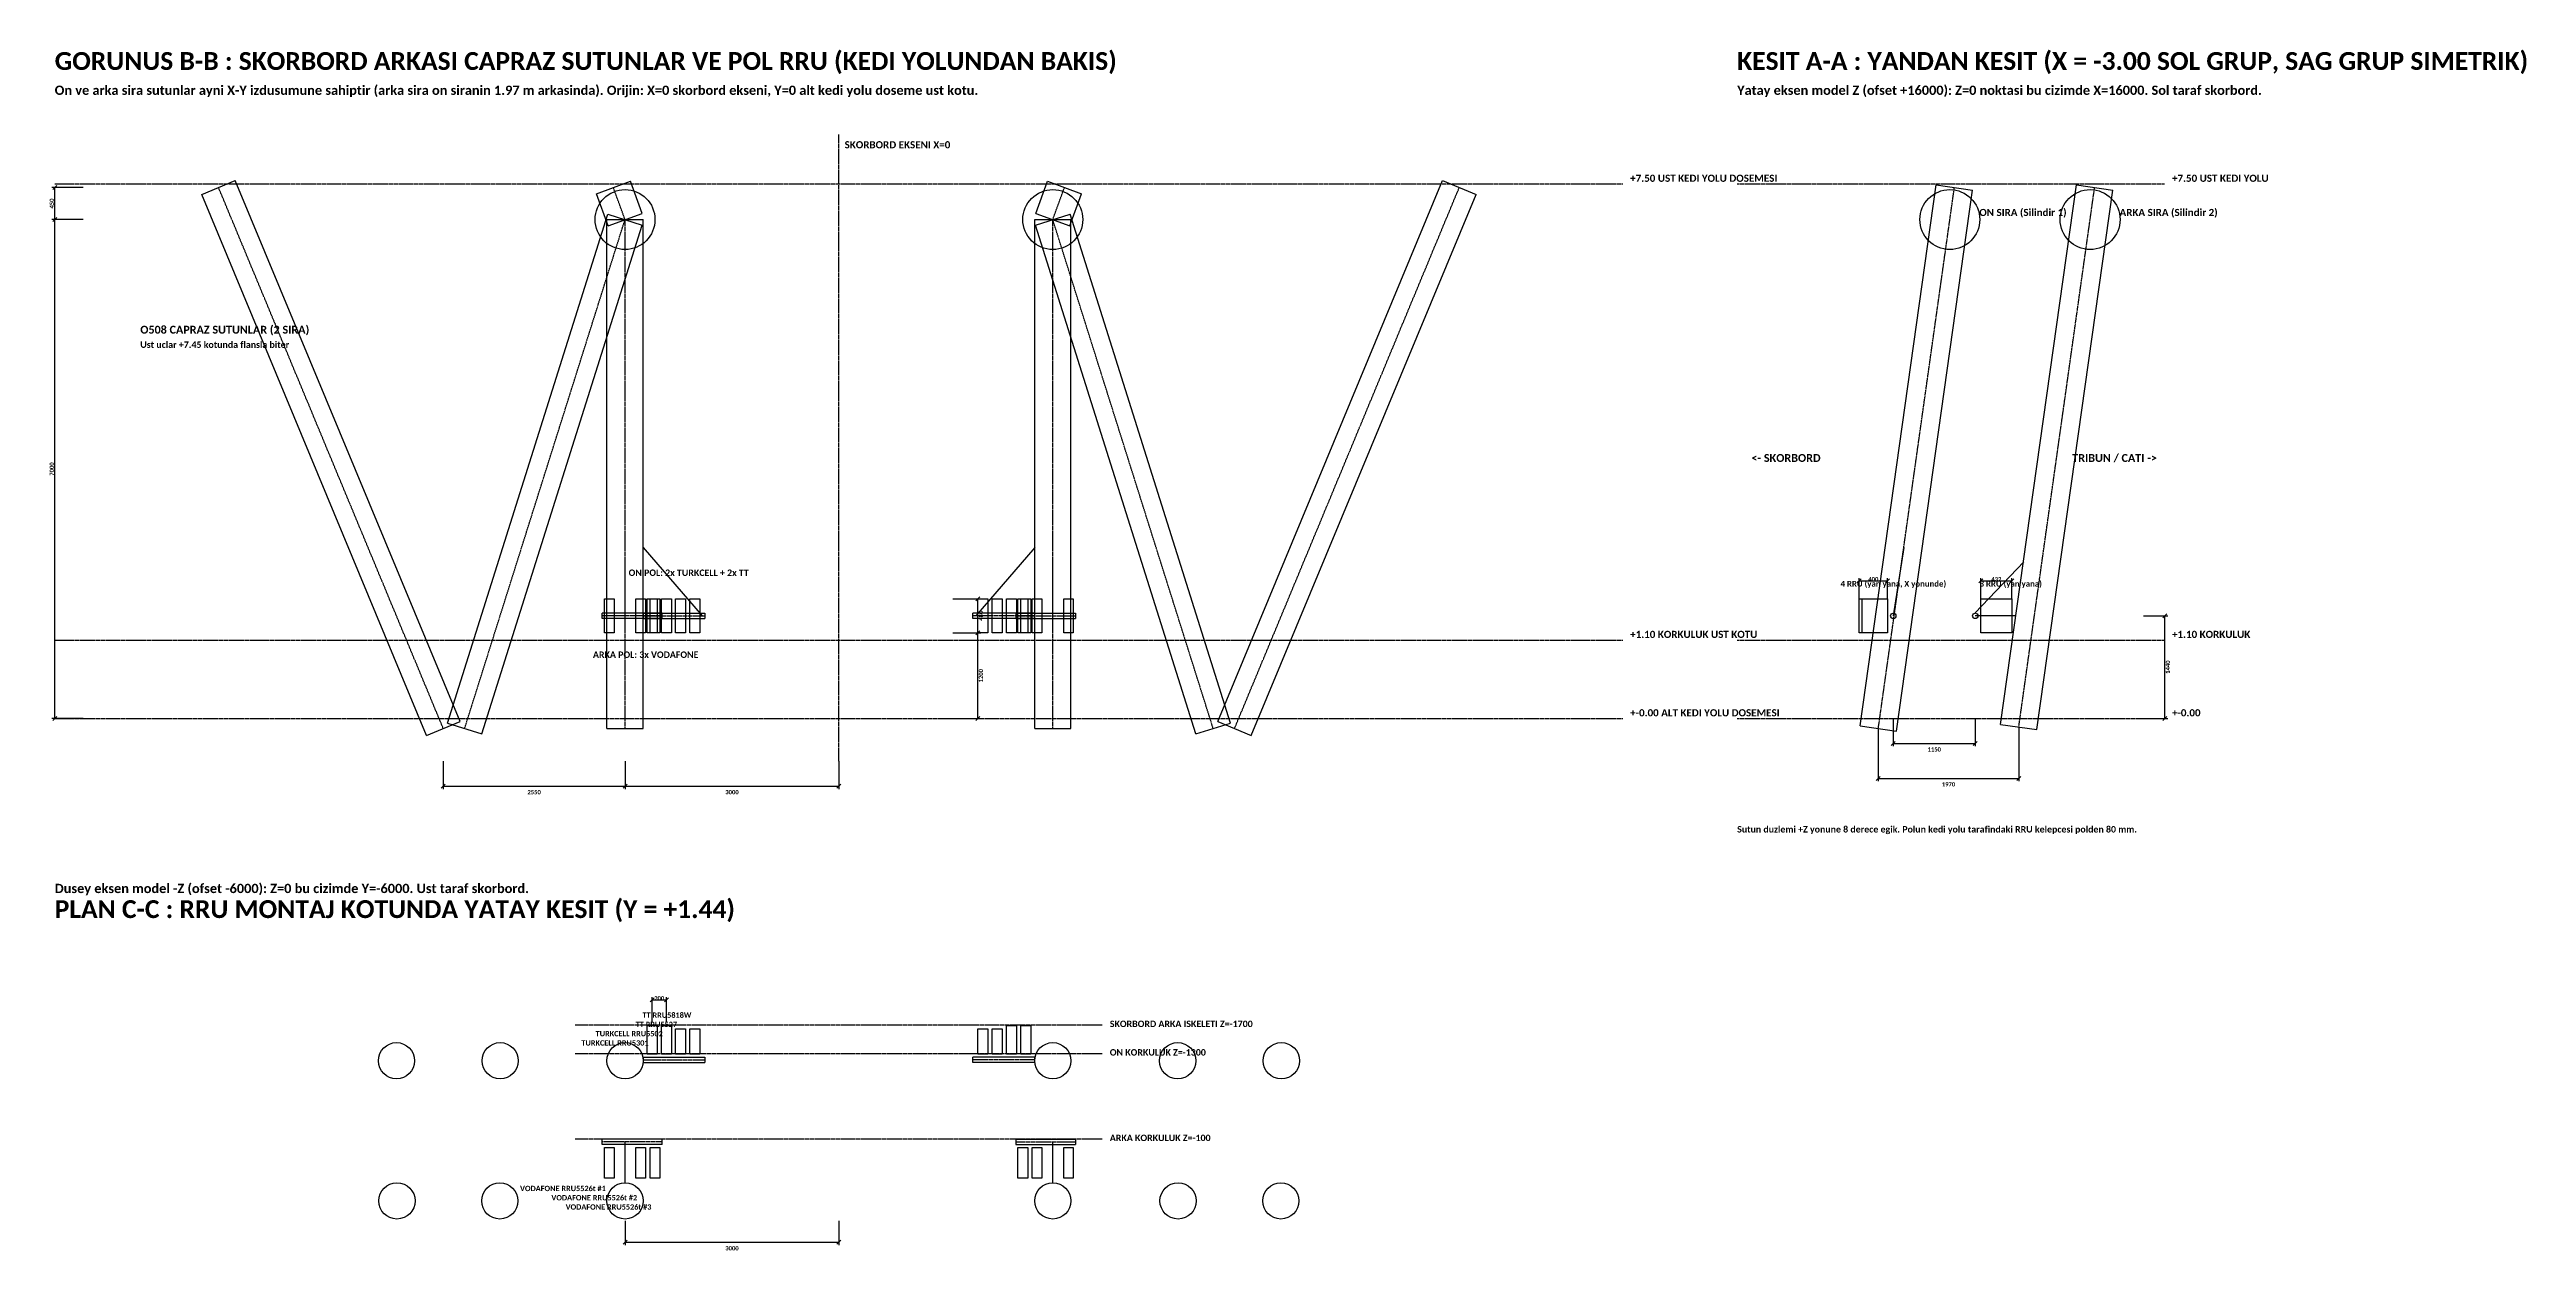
# Model space of a CAD drawing. Header units: millimetres. Extents: x -11073 to 23672, y -7465 to 9386.
import ezdxf
from ezdxf.enums import TextEntityAlignment as Align

# ---------------------------------------------------------------- set-up
doc = ezdxf.new("R2010")
doc.units = ezdxf.units.MM
doc.linetypes.add('DASHED', pattern=[10, 5, -5])
for name, color, linetype in [('EKP_TURK_TELEKOM_RRU', 4, 'CONTINUOUS'), ('EKP_TURKCELL_RRU', 5, 'CONTINUOUS'), ('EKP_VODAFONE_RRU', 1, 'CONTINUOUS'), ('EKSEN', 1, 'DASHED'), ('METIN_BILGI', 7, 'CONTINUOUS'), ('OLCULER', 1, 'CONTINUOUS'), ('POL_KOL_DESTEK', 2, 'CONTINUOUS'), ('REFERANS_KOT', 8, 'DASHED'), ('SKORBORD_CAPRAZ_SUTUN', 9, 'CONTINUOUS')]:
    doc.layers.add(name, color=color, linetype=linetype)
doc.styles.get("Standard").update_dxf_attribs({"font": 'calibrib.ttf'})

msp = doc.modelspace()

# ---------------------------------------------------------------- linework, layer by layer
at = {"layer": 'EKP_TURK_TELEKOM_RRU'}
for points in [[(-2290, 1200), (-2290, 1680), (-2150, 1680), (-2150, 1200)], [(-2090, 1200), (-2090, 1680), (-1950, 1680), (-1950, 1200)], [(1950, 1200), (1950, 1680), (2090, 1680), (2090, 1200)], [(2150, 1200), (2150, 1680), (2290, 1680), (2290, 1200)], [(14354, 1200), (14354, 1680), (14710, 1680), (14710, 1200)], [(14354, 1200), (14354, 1680), (14710, 1680), (14710, 1200)], [(-2290, -4710), (-2290, -4354), (-2150, -4354), (-2150, -4710)], [(-2090, -4710), (-2090, -4354), (-1950, -4354), (-1950, -4710)], [(1950, -4710), (1950, -4354), (2090, -4354), (2090, -4710)], [(2150, -4710), (2150, -4354), (2290, -4354), (2290, -4710)]]:
    msp.add_lwpolyline(points, close=True, dxfattribs=at)
at = {"layer": 'EKP_TURKCELL_RRU'}
for points in [[(-2690, 1200), (-2690, 1680), (-2550, 1680), (-2550, 1200)], [(-2490, 1200), (-2490, 1680), (-2350, 1680), (-2350, 1200)], [(2350, 1200), (2350, 1680), (2490, 1680), (2490, 1200)], [(2550, 1200), (2550, 1680), (2690, 1680), (2690, 1200)], [(14310, 1200), (14310, 1680), (14710, 1680), (14710, 1200)], [(14310, 1200), (14310, 1680), (14710, 1680), (14710, 1200)], [(-2690, -4710), (-2690, -4310), (-2550, -4310), (-2550, -4710)], [(-2490, -4710), (-2490, -4310), (-2350, -4310), (-2350, -4710)], [(2350, -4710), (2350, -4310), (2490, -4310), (2490, -4710)], [(2550, -4710), (2550, -4310), (2690, -4310), (2690, -4710)]]:
    msp.add_lwpolyline(points, close=True, dxfattribs=at)
at = {"layer": 'EKP_VODAFONE_RRU'}
for points in [[(-3288, 1200), (-3288, 1680), (-3152, 1680), (-3152, 1200)], [(-2847, 1200), (-2847, 1680), (-2712, 1680), (-2712, 1200)], [(-2648, 1200), (-2648, 1680), (-2512, 1680), (-2512, 1200)], [(2512, 1200), (2512, 1680), (2648, 1680), (2648, 1200)], [(2712, 1200), (2712, 1680), (2848, 1680), (2848, 1200)], [(3153, 1200), (3153, 1680), (3288, 1680), (3288, 1200)], [(16020, 1200), (16020, 1680), (16452, 1680), (16452, 1200)], [(16020, 1200), (16020, 1680), (16452, 1680), (16452, 1200)], [(16020, 1200), (16020, 1680), (16452, 1680), (16452, 1200)], [(-3288, -6452), (-3288, -6020), (-3152, -6020), (-3152, -6452)], [(-2847, -6452), (-2847, -6020), (-2712, -6020), (-2712, -6452)], [(-2648, -6452), (-2648, -6020), (-2512, -6020), (-2512, -6452)], [(2512, -6452), (2512, -6020), (2648, -6020), (2648, -6452)], [(2712, -6452), (2712, -6020), (2848, -6020), (2848, -6452)], [(3153, -6452), (3153, -6020), (3288, -6020), (3288, -6452)]]:
    msp.add_lwpolyline(points, close=True, dxfattribs=at)
at = {"layer": 'EKSEN'}
for p, q in [((0, -600), (0, 8200)), ((-5550, -140), (-8702, 7450)), ((-3000, 7000), (-3164, 7450)), ((3000, 7000), (3164, 7450)), ((5550, -140), (8702, 7450)), ((14580, -140), (15647, 7450)), ((16550, -120), (17614, 7450)), ((-5250, -140), (-3000, 7000)), ((-3000, -140), (-3000, 7000)), ((3000, -140), (3000, 7000)), ((5250, -140), (3000, 7000)), ((-2480, 1440), (-3320, 1440)), ((-2746, 1440), (-1880, 1440)), ((2746, 1440), (1880, 1440)), ((2480, 1440), (3320, 1440)), ((-2746, -4790), (-1880, -4790)), ((2746, -4790), (1880, -4790)), ((-2480, -5940), (-3320, -5940)), ((2480, -5940), (3320, -5940))]:
    msp.add_line(p, q, dxfattribs=at)
at = {"layer": 'OLCULER'}
for p, q in [((-10600, 7450), (-11040, 7450)), ((-11028, 7422), (-10972, 7478)), ((-11000, 7000), (-11000, 7450)), ((-10600, 7000), (-11040, 7000)), ((-10600, 7000), (-11040, 7000)), ((-11028, 6972), (-10972, 7028)), ((-11028, 6972), (-10972, 7028)), ((-11000, 0), (-11000, 7000)), ((14282, 1902), (14338, 1958)), ((14310, 1680), (14310, 1970)), ((14310, 1930), (14710, 1930)), ((14682, 1902), (14738, 1958)), ((14710, 1680), (14710, 1970)), ((15992, 1902), (16048, 1958)), ((16020, 1680), (16020, 1970)), ((16020, 1930), (16452, 1930)), ((16424, 1902), (16480, 1958)), ((16452, 1680), (16452, 1970)), ((1600, 1680), (1990, 1680)), ((1922, 1652), (1978, 1708)), ((1950, 1200), (1950, 1680)), ((18300, 1440), (18640, 1440)), ((18572, 1412), (18628, 1468)), ((18600, 0), (18600, 1440)), ((1600, 1200), (1990, 1200)), ((1600, 1200), (1990, 1200)), ((1922, 1172), (1978, 1228)), ((1922, 1172), (1978, 1228)), ((1950, 0), (1950, 1200)), ((-10600, 0), (-11040, 0)), ((-11028, -28), (-10972, 28)), ((1600, 0), (1990, 0)), ((1922, -28), (1978, 28)), ((14790, 0), (14790, -390)), ((15940, 0), (15940, -390)), ((18300, 0), (18640, 0)), ((18572, -28), (18628, 28)), ((14580, -140), (14580, -880)), ((14762, -378), (14818, -322)), ((15912, -378), (15968, -322)), ((16550, -120), (16550, -880)), ((-5550, -600), (-5550, -990)), ((-3000, -600), (-3000, -990)), ((-3000, -600), (-3000, -990)), ((0, -600), (0, -990)), ((14790, -350), (15940, -350)), ((-5578, -978), (-5522, -922)), ((-5550, -950), (-3000, -950)), ((-3028, -978), (-2972, -922)), ((-3028, -978), (-2972, -922)), ((-3000, -950), (0, -950)), ((-28, -978), (28, -922)), ((14552, -868), (14608, -812)), ((14580, -840), (16550, -840)), ((16522, -868), (16578, -812)), ((-2648, -3978), (-2592, -3922)), ((-2620, -4250), (-2620, -3910)), ((-2620, -3950), (-2420, -3950)), ((-2448, -3978), (-2392, -3922)), ((-2420, -4250), (-2420, -3910)), ((-3000, -7050), (-3000, -7390)), ((0, -7050), (0, -7390)), ((-3028, -7378), (-2972, -7322)), ((-3000, -7350), (0, -7350)), ((-28, -7378), (28, -7322))]:
    msp.add_line(p, q, dxfattribs=at)
at = {"layer": 'POL_KOL_DESTEK'}
for p, q in [((-3000, 1440), (-3000, 2200)), ((-2746, 2400), (-1920, 1440)), ((2746, 2400), (1920, 1440)), ((3000, 1440), (3000, 2200)), ((14937, 2400), (14790, 1440)), ((16622, 2200), (15940, 1480)), ((-2480, 1478), (-3320, 1478)), ((-3320, 1402), (-3320, 1478)), ((-2480, 1402), (-3320, 1402)), ((-2746, 1478), (-1880, 1478)), ((-2746, 1478), (-2746, 1402)), ((-2746, 1402), (-1880, 1402)), ((-2480, 1402), (-2480, 1478)), ((-1880, 1478), (-1880, 1402)), ((2746, 1478), (1880, 1478)), ((1880, 1402), (1880, 1478)), ((2746, 1402), (1880, 1402)), ((2480, 1478), (3320, 1478)), ((2480, 1478), (2480, 1402)), ((2480, 1402), (3320, 1402)), ((2746, 1402), (2746, 1478)), ((3320, 1478), (3320, 1402)), ((16515, 1440), (15940, 1440)), ((-2746, -4752), (-1880, -4752)), ((-2746, -4752), (-2746, -4828)), ((-2746, -4828), (-1880, -4828)), ((-1880, -4752), (-1880, -4828)), ((2746, -4752), (1880, -4752)), ((1880, -4828), (1880, -4752)), ((2746, -4828), (1880, -4828)), ((2746, -4828), (2746, -4752)), ((-2480, -5902), (-3320, -5902)), ((-3320, -5978), (-3320, -5902)), ((-2480, -5978), (-2480, -5902)), ((2480, -5902), (3320, -5902)), ((2480, -5902), (2480, -5978)), ((3320, -5902), (3320, -5978)), ((-2480, -5978), (-3320, -5978)), ((-3000, -6515), (-3000, -5940)), ((2480, -5978), (3320, -5978)), ((3000, -6515), (3000, -5940))]:
    msp.add_line(p, q, dxfattribs=at)
for centre in [(14790, 1440), (15940, 1440)]:
    msp.add_circle(centre, 38, dxfattribs=at)
at = {"layer": 'REFERANS_KOT'}
for p, q in [((-11000, 7500), (11000, 7500)), ((12600, 7500), (18600, 7500)), ((-11000, 1100), (11000, 1100)), ((12600, 1100), (18600, 1100)), ((-11000, 0), (11000, 0)), ((12600, 0), (18600, 0)), ((-3700, -4300), (3700, -4300)), ((-3700, -4700), (3700, -4700)), ((-3700, -5900), (3700, -5900))]:
    msp.add_line(p, q, dxfattribs=at)
at = {"layer": 'SKORBORD_CAPRAZ_SUTUN'}
for p, q in [((-8937, 7353), (-8468, 7547)), ((-5785, -237), (-8937, 7353)), ((-5315, -43), (-8468, 7547)), ((-3402, 7363), (-2925, 7537)), ((-3239, 6913), (-3402, 7363)), ((-2761, 7087), (-2925, 7537)), ((2761, 7087), (2925, 7537)), ((2925, 7537), (3402, 7363)), ((3239, 6913), (3402, 7363)), ((5315, -43), (8468, 7547)), ((5785, -237), (8937, 7353)), ((8468, 7547), (8937, 7353)), ((14326, -104), (15393, 7486)), ((14834, -176), (15901, 7414)), ((15393, 7486), (15901, 7414)), ((16296, -84), (17360, 7486)), ((16804, -156), (17868, 7414)), ((17360, 7486), (17868, 7414)), ((-5492, -64), (-3242, 7076)), ((-3254, -140), (-3254, 7000)), ((-3254, 7000), (-2746, 7000)), ((-3242, 7076), (-2758, 6924)), ((-3239, 6913), (-2761, 7087)), ((-2746, -140), (-2746, 7000)), ((2746, -140), (2746, 7000)), ((2746, 7000), (3254, 7000)), ((2758, 6924), (3242, 7076)), ((2761, 7087), (3239, 6913)), ((5492, -64), (3242, 7076)), ((3254, -140), (3254, 7000)), ((-5008, -216), (-2758, 6924)), ((5008, -216), (2758, 6924)), ((-5785, -237), (-5315, -43)), ((-5492, -64), (-5008, -216)), ((-3254, -140), (-2746, -140)), ((2746, -140), (3254, -140)), ((5008, -216), (5492, -64)), ((5315, -43), (5785, -237)), ((14326, -104), (14834, -176)), ((16296, -84), (16804, -156))]:
    msp.add_line(p, q, dxfattribs=at)
for centre, radius in [((-3000, 7000), 420), ((3000, 7000), 420), ((15583, 7000), 420), ((17551, 7000), 420), ((-6206, -4802), 254), ((-4752, -4802), 254), ((-3000, -4802), 254), ((3000, -4802), 254), ((4752, -4802), 254), ((6206, -4802), 254), ((-6199, -6769), 254), ((-4757, -6769), 254), ((-3000, -6769), 254), ((3000, -6769), 254), ((4757, -6769), 254), ((6199, -6769), 254)]:
    msp.add_circle(centre, radius, dxfattribs=at)

# ---------------------------------------------------------------- texts
at = {"layer": 'METIN_BILGI'}
for s, height, p in [('GORUNUS B-B : SKORBORD ARKASI CAPRAZ SUTUNLAR VE POL RRU (KEDI YOLUNDAN BAKIS)', 250, (-11000, 9100)), ('KESIT A-A : YANDAN KESIT (X = -3.00 SOL GRUP, SAG GRUP SIMETRIK)', 250, (12600, 9100)), ('On ve arka sira sutunlar ayni X-Y izdusumune sahiptir (arka sira on siranin 1.97 m arkasinda). Orijin: X=0 skorbord ekseni, Y=0 alt kedi yolu doseme ust kotu.', 130, (-11000, 8750)), ('Yatay eksen model Z (ofset +16000): Z=0 noktasi bu cizimde X=16000. Sol taraf skorbord.', 130, (12600, 8750)), ('SKORBORD EKSENI X=0', 100, (80, 8000)), ('+7.50 UST KEDI YOLU DOSEMESI', 100, (11100, 7530)), ('+7.50 UST KEDI YOLU', 100, (18700, 7530)), ('ON SIRA (Silindir 1)', 100, (15997, 7050)), ('ARKA SIRA (Silindir 2)', 100, (17964, 7050)), ('O508 CAPRAZ SUTUNLAR (2 SIRA)', 110, (-9800, 5400)), ('Ust uclar +7.45 kotunda flansla biter', 90, (-9800, 5200)), ('<- SKORBORD', 110, (12800, 3600)), ('TRIBUN / CATI ->', 110, (17300, 3600)), ('ON POL: 2x TURKCELL + 2x TT', 90, (-2950, 2000)), ('4 RRU (yan yana, X yonunde)', 80, (14050, 1850)), ('3 RRU (yan yana)', 80, (16000, 1850)), ('+1.10 KORKULUK UST KOTU', 100, (11100, 1130)), ('+1.10 KORKULUK', 100, (18700, 1130)), ('ARKA POL: 3x VODAFONE', 90, (-3450, 850)), ('+-0.00 ALT KEDI YOLU DOSEMESI', 100, (11100, 30)), ('+-0.00', 100, (18700, 30)), ('Sutun duzlemi +Z yonune 8 derece egik. Polun kedi yolu tarafindaki RRU kelepcesi polden 80 mm.', 90, (12600, -1600)), ('Dusey eksen model -Z (ofset -6000): Z=0 bu cizimde Y=-6000. Ust taraf skorbord.', 130, (-11000, -2450)), ('PLAN C-C : RRU MONTAJ KOTUNDA YATAY KESIT (Y = +1.44)', 250, (-11000, -2800)), ('SKORBORD ARKA ISKELETI Z=-1700', 90, (3800, -4330)), ('ON KORKULUK Z=-1300', 90, (3800, -4730)), ('ARKA KORKULUK Z=-100', 90, (3800, -5930))]:
    msp.add_text(s, height=height, dxfattribs=at).set_placement(p)
for s, p in [('TT RRU5818W', (-2070, -4200)), ('TURKCELL RRU5301', (-2670, -4590)), ('TURKCELL RRU5502', (-2470, -4460)), ('TT RRU5527', (-2270, -4330)), ('VODAFONE RRU5526t #1', (-3270, -6632)), ('VODAFONE RRU5526t #2', (-2830, -6762)), ('VODAFONE RRU5526t #3', (-2630, -6892))]:
    msp.add_text(s, height=75, dxfattribs=at).set_placement(p, align=Align.RIGHT)
at = {"layer": 'OLCULER'}
for s, p in [('450', (-11042, 7225)), ('7000', (-11042, 3500)), ('480', (1992, 1440)), ('1440', (18642, 720)), ('1200', (1992, 600))]:
    msp.add_text(s, height=60, rotation=90, dxfattribs=at).set_placement(p, align=Align.MIDDLE_CENTER)
for s, p in [('400', (14510, 1954)), ('432', (16236, 1954)), ('1150', (15365, -434)), ('2550', (-4275, -1034)), ('3000', (-1500, -1034)), ('1970', (15565, -924)), ('200', (-2520, -3926)), ('3000', (-1500, -7434))]:
    msp.add_text(s, height=60, dxfattribs=at).set_placement(p, align=Align.MIDDLE_CENTER)

doc.saveas('drawing.dxf')
